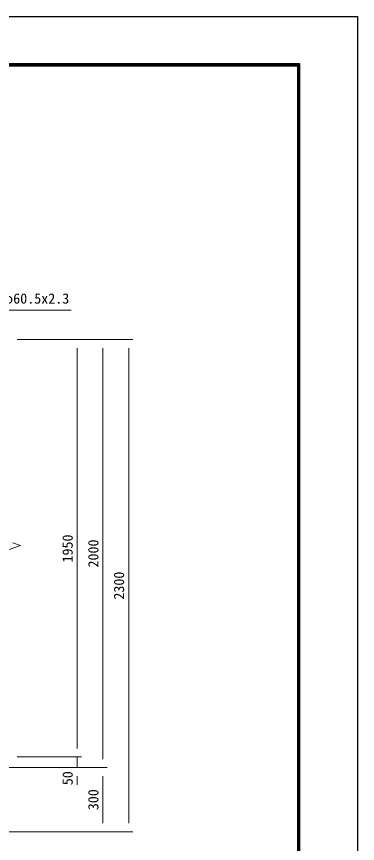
# Model space of a CAD drawing. Units: millimetres, scale not verified. Extents: x -4200 to 4200, y -2970 to 2970.
# Drawn here: x 2609 to 4200, y -893 to 2970 of the extents above; entities that cross this region are included whole.
import ezdxf
from ezdxf.enums import TextEntityAlignment as Align

# ---------------------------------------------------------------- set-up
doc = ezdxf.new("R2010")
doc.units = ezdxf.units.MM
doc.header["$LTSCALE"] = 10
for name, color, linetype, lineweight in [('0-1_D-STR-TXT', 7, 'Continuous', 13), ('0-8_D-STR-DIM', 7, 'Continuous', 13), ('0-C_D-TTL', 7, 'Continuous', 25)]:
    doc.layers.add(name, color=color, linetype=linetype, lineweight=lineweight)
doc.styles.add('ＭＳ ゴシック', font='')
doc.styles.get('ＭＳ ゴシック').set_extended_font_data('MS Gothic')

msp = doc.modelspace()

# ---------------------------------------------------------------- linework, layer by layer
at = {"layer": '0-1_D-STR-TXT'}
msp.add_lwpolyline([(2862.89, 1598.46), (2329.73, 1598.46), (2247.8, 1372.73)], dxfattribs=at)
at = {"layer": '0-8_D-STR-DIM'}
for p, q in [((2611.99, 1461.37), (2911.99, 1461.37)), ((2611.99, 1461.37), (3031.99, 1461.37)), ((2611.99, 1461.37), (3151.99, 1461.37)), ((2891.99, -448.63), (2891.99, 1421.37)), ((3011.99, -498.63), (3011.99, 1421.37)), ((3131.99, -798.63), (3131.99, 1421.37)), ((2627.23, 499.19), (2591.99, 512.02)), ((2556.75, 473.54), (2627.23, 499.19)), ((2891.99, -448.63), (2891.99, -408.63)), ((2611.99, -488.63), (2911.99, -488.63)), ((2611.99, -488.63), (2911.99, -488.63)), ((2891.99, -538.63), (2891.99, -488.63)), ((2411.99, -538.63), (2911.99, -538.63)), ((2411.99, -538.63), (3031.99, -538.63)), ((2411.99, -538.63), (3031.99, -538.63)), ((2891.99, -578.63), (2891.99, -618.63)), ((3011.99, -578.63), (3011.99, -798.63)), ((2292.24, -838.63), (3151.99, -838.63)), ((2292.24, -838.63), (3031.99, -838.63))]:
    msp.add_line(p, q, dxfattribs=at)
at = {"layer": '0-C_D-TTL', "color": 2}
msp.add_lwpolyline([(-4200, 2970), (4200, 2970), (4200, -2970), (-4200, -2970)], close=True, dxfattribs=at)
at = {"layer": '0-C_D-TTL'}
for points in [[(-3930, 2750), (3930, 2750), (3930, -2750), (-3930, -2750)], [(-3927.5, 2747.5), (3927.5, 2747.5), (3927.5, -2747.5), (-3927.5, -2747.5)], [(-3925, 2745), (3925, 2745), (3925, -2745), (-3925, -2745)], [(-3922.5, 2742.5), (3922.5, 2742.5), (3922.5, -2742.5), (-3922.5, -2742.5)], [(-3920, 2740), (3920, 2740), (3920, -2740), (-3920, -2740)]]:
    msp.add_lwpolyline(points, close=True, dxfattribs=at)

# ---------------------------------------------------------------- texts
at = {"layer": '0-1_D-STR-TXT', "style": 'ＭＳ ゴシック'}
msp.add_text('門柱 φ60.5x2.3', height=48.09, dxfattribs=at).set_placement((2379.38, 1614.35), align=Align.BOTTOM_LEFT)
at = {"layer": '0-8_D-STR-DIM', "style": 'ＭＳ ゴシック'}
for s, p in [('1950', (2885.24, 419.47)), ('2000', (3005.24, 396.12)), ('2300', (3125.24, 246.12)), ('50', (2885.24, -620.83)), ('300', (3005.24, -737.51))]:
    msp.add_text(s, height=48.09, rotation=90, dxfattribs=at).set_placement(p, align=Align.BOTTOM_LEFT)

doc.saveas('drawing.dxf')
